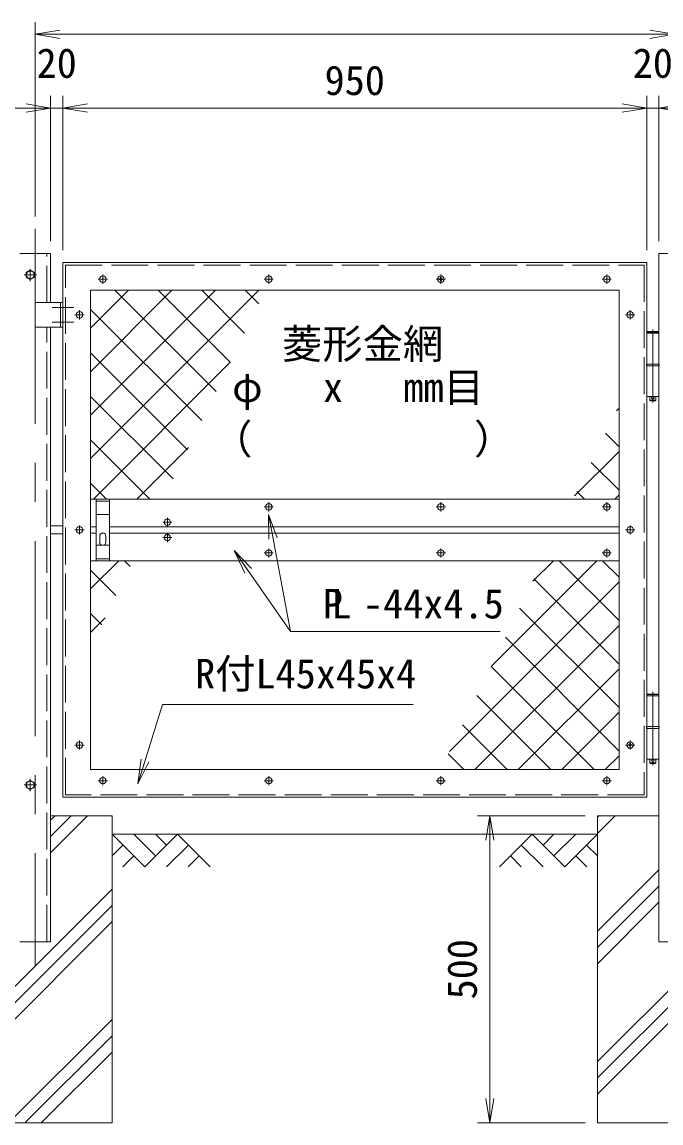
# Model space of a CAD drawing. Units: millimetres at full size. Extents: x -4200 to 4200, y -2970 to 2970.
# Drawn here: x -2648 to -1608, y -1039 to 753 of the extents above; entities that cross this region are included whole.
import ezdxf
from ezdxf.enums import TextEntityAlignment as Align

# ---------------------------------------------------------------- set-up
doc = ezdxf.new("R2010")
doc.units = ezdxf.units.MM
doc.header["$LTSCALE"] = 10
doc.linetypes.add('DASHED', pattern=[7.5, 6, -1.5])
doc.linetypes.add('USER1', pattern=[50.8, 31.75, -6.35, 6.35, -6.35])
for name, color, linetype, lineweight in [('0-1_D-STR3', 3, 'Continuous', 13), ('0-2_D-BMK', 2, 'USER1', 13), ('0-3_D-STR1', 1, 'Continuous', 18), ('0-4_D-STR-TXT', 7, 'Continuous', 13), ('0-5_D-STR4', 7, 'Continuous', 18), ('0-6_D-BGD', 7, 'Continuous', 18), ('0-7_D-STR-DIM', 7, 'Continuous', 13), ('0-8_0', 7, 'Continuous', 18), ('0-9_D-DCR-HCH', 7, 'Continuous', 13), ('0-A_D-STR2', 7, 'Continuous', 13)]:
    doc.layers.add(name, color=color, linetype=linetype, lineweight=lineweight)
doc.styles.add('ＭＳ ゴシック', font='')
doc.styles.get('ＭＳ ゴシック').set_extended_font_data('MS Gothic')

# ---------------------------------------------------------------- blocks, each defined once
blk = doc.blocks.new('_Open')
at = {"layer": '0-8_0'}
blk.add_line((-10, 1.667), (0, 0), dxfattribs=at)
blk.add_lwpolyline([(-10, -1.667), (0, 0), (-10, 0)], dxfattribs=at)

msp = doc.modelspace()

# ---------------------------------------------------------------- linework, layer by layer
at = {"layer": '0-1_D-STR3'}
for p, q in [((-1968.37, 333.98), (-1969.9, 334)), ((-1967.45, 335.23), (-1968.37, 334.76)), ((-1967.45, 333.5), (-1968.37, 333.98)), ((-1967.43, 335.25), (-1966.94, 336.17)), ((-1967.43, 333.48), (-1966.94, 332.56)), ((-1966.91, 337.72), (-1966.94, 336.17)), ((-1966.91, 331.02), (-1966.94, 332.56)), ((-1966.15, 337.72), (-1966.91, 337.72)), ((-1966.18, 331.02), (-1966.91, 331.02)), ((-1966.18, 337.72), (-1966.15, 336.17)), ((-1966.18, 331.02), (-1966.15, 332.56)), ((-1965.66, 335.25), (-1966.15, 336.17)), ((-1965.66, 333.48), (-1966.15, 332.56)), ((-1965.64, 335.23), (-1964.72, 334.76)), ((-1965.64, 333.5), (-1964.72, 333.98)), ((-1964.72, 334.76), (-1963.2, 334.73)), ((-1964.72, 333.98), (-1963.2, 334)), ((-1963.2, 334.73), (-1963.2, 334)), ((-1963.2, 334.73), (-1963.2, 334)), ((-2626.55, 294.37), (-2626.55, 258.37)), ((-2581.55, 296.37), (-2624.55, 296.37)), ((-2581.55, 296.37), (-2581.55, 256.37)), ((-2581.55, 256.37), (-2624.55, 256.37)), ((-1611.85, 246.37), (-1631.25, 246.37)), ((-1631.25, 246.37), (-1631.25, 196.37)), ((-1631.05, 248.37), (-1630.05, 249.37)), ((-1631.05, 248.37), (-1631.05, 246.37)), ((-1631.05, 248.37), (-1612.05, 248.37)), ((-1613.05, 249.37), (-1630.05, 249.37)), ((-1613.05, 249.37), (-1612.05, 248.37)), ((-1612.05, 248.37), (-1612.05, 246.37)), ((-1611.85, 246.37), (-1611.85, 196.37)), ((-1611.05, 196.37), (-1632.05, 196.37)), ((-1632.05, 196.37), (-1632.05, 193.37)), ((-1611.05, 193.37), (-1632.05, 193.37)), ((-1631.25, 193.37), (-1631.25, 143.37)), ((-1611.85, 193.37), (-1611.85, 143.37)), ((-1611.05, 196.37), (-1611.05, 193.37)), ((-1611.85, 143.37), (-1631.25, 143.37)), ((-1626.55, 143.37), (-1626.55, 137.37)), ((-1616.55, 143.37), (-1616.55, 137.37)), ((-1625.55, 136.37), (-1626.55, 137.37)), ((-1617.55, 136.37), (-1625.55, 136.37)), ((-2527.55, -23.63), (-2527.55, -123.63)), ((-2505.55, -23.63), (-2505.55, -123.63)), ((-2601.55, -67.13), (-2581.55, -67.13)), ((-2601.55, -80.13), (-2581.55, -80.13)), ((-2521.55, -93.63), (-2521.55, -83.63)), ((-2511.55, -93.63), (-2511.55, -83.63)), ((-1611.85, -343.63), (-1631.25, -343.63)), ((-1631.25, -343.63), (-1631.25, -393.63)), ((-1631.05, -341.63), (-1630.05, -340.63)), ((-1631.05, -341.63), (-1631.05, -343.63)), ((-1631.05, -341.63), (-1612.05, -341.63)), ((-1613.05, -340.63), (-1630.05, -340.63)), ((-1613.05, -340.63), (-1612.05, -341.63)), ((-1612.05, -341.63), (-1612.05, -343.63)), ((-1611.85, -343.63), (-1611.85, -393.63)), ((-1611.05, -393.63), (-1632.05, -393.63)), ((-1632.05, -393.63), (-1632.05, -396.63)), ((-1611.05, -393.63), (-1611.05, -396.63)), ((-1611.05, -396.63), (-1632.05, -396.63)), ((-1631.25, -396.63), (-1631.25, -446.63)), ((-1611.85, -396.63), (-1611.85, -446.63)), ((-1660.37, -424.02), (-1661.9, -424)), ((-1659.45, -422.77), (-1660.37, -423.24)), ((-1659.45, -424.5), (-1660.37, -424.02)), ((-1659.43, -422.75), (-1658.94, -421.83)), ((-1659.43, -424.52), (-1658.94, -425.44)), ((-1658.91, -420.28), (-1658.94, -421.83)), ((-1658.91, -426.98), (-1658.94, -425.44)), ((-1658.15, -420.28), (-1658.91, -420.28)), ((-1658.18, -426.98), (-1658.91, -426.98)), ((-1658.18, -420.28), (-1658.15, -421.83)), ((-1658.18, -426.98), (-1658.15, -425.44)), ((-1657.66, -422.75), (-1658.15, -421.83)), ((-1657.66, -424.52), (-1658.15, -425.44)), ((-1657.64, -422.77), (-1656.72, -423.24)), ((-1657.64, -424.5), (-1656.72, -424.02)), ((-1656.72, -423.24), (-1655.2, -423.27)), ((-1656.72, -424.02), (-1655.2, -424)), ((-1655.2, -423.27), (-1655.2, -424)), ((-1655.2, -423.27), (-1655.2, -424)), ((-1611.85, -446.63), (-1631.25, -446.63)), ((-1626.55, -446.63), (-1626.55, -452.63)), ((-1616.55, -446.63), (-1616.55, -452.63)), ((-1625.55, -453.63), (-1626.55, -452.63)), ((-1617.55, -453.63), (-1625.55, -453.63))]:
    msp.add_line(p, q, dxfattribs=at)
at = {"layer": '0-1_D-STR3', "linetype": 'DASHED'}
for p, q in [((-2585.55, 296.37), (-2585.55, 256.37)), ((-2505.55, -26.63), (-2527.55, -26.63)), ((-2505.55, -48.63), (-2527.55, -48.63)), ((-2527.55, -98.63), (-2505.55, -98.63)), ((-2505.55, -120.63), (-2527.55, -120.63))]:
    msp.add_line(p, q, dxfattribs=at)
at = {"layer": '0-1_D-STR3'}
for points in [[(-2628.05, 345.12), (-2634.55, 348.87), (-2641.05, 345.12), (-2641.05, 337.61), (-2634.55, 333.86), (-2628.05, 337.61)], [(-2628.05, -484.88), (-2634.55, -481.13), (-2641.05, -484.88), (-2641.05, -492.39), (-2634.55, -496.14), (-2628.05, -492.39)]]:
    msp.add_lwpolyline(points, close=True, dxfattribs=at)
for points in [[(-1968.37, 334.76), (-1969.9, 334.73), (-1969.9, 334)], [(-1617.55, 136.37), (-1616.55, 137.37), (-1626.55, 137.37)], [(-1660.37, -423.24), (-1661.9, -423.27), (-1661.9, -424)], [(-1617.55, -453.63), (-1616.55, -452.63), (-1626.55, -452.63)]]:
    msp.add_lwpolyline(points, dxfattribs=at)
for centre, radius in [((-2634.55, 341.37), 6.25), ((-2516.55, 334.37), 5.25), ((-2246.55, 334.37), 5.25), ((-1966.55, 334.37), 5.25), ((-1696.55, 334.37), 5.25), ((-2554.55, 276.37), 5.25), ((-1658.55, 276.37), 5.25), ((-1621.55, 141.37), 2), ((-2246.55, -36.13), 5.25), ((-1966.55, -36.13), 5.25), ((-1696.55, -36.13), 5.25), ((-2554.55, -73.63), 5.25), ((-2411.55, -61.13), 5.25), ((-1658.55, -73.63), 5.25), ((-2411.55, -86.13), 5.25), ((-2246.55, -111.13), 5.25), ((-1966.55, -111.13), 5.25), ((-1696.55, -111.13), 5.25), ((-2554.55, -423.63), 5.25), ((-1658.55, -423.63), 5.25), ((-1621.55, -448.63), 2), ((-2634.55, -488.63), 6.25), ((-2516.55, -481.63), 5.25), ((-2246.55, -481.63), 5.25), ((-1966.55, -481.63), 5.25), ((-1696.55, -481.63), 5.25)]:
    msp.add_circle(centre, radius, dxfattribs=at)
for centre, radius, start, end in [((-2624.55, 294.37), 2, 90, 180), ((-2624.55, 258.37), 2, 180, 270), ((-2516.55, -83.63), 5, 0.00035, 180.00001), ((-2516.55, -93.63), 5, 180.00002, 0.00001)]:
    msp.add_arc(centre, radius, start, end, dxfattribs=at)
at = {"layer": '0-2_D-BMK'}
for p, q in [((-2626.55, 416.37), (-2626.55, -783.63)), ((-2624.55, 341.37), (-2644.55, 341.37)), ((-2634.55, 351.37), (-2634.55, 331.37)), ((-2516.55, 341.81), (-2516.55, 326.93)), ((-2246.55, 341.81), (-2246.55, 326.93)), ((-1966.55, 341.81), (-1966.55, 326.93)), ((-1696.55, 341.81), (-1696.55, 326.93)), ((-2509.11, 334.37), (-2523.99, 334.37)), ((-2239.11, 334.37), (-2253.99, 334.37)), ((-1959.11, 334.37), (-1973.99, 334.37)), ((-1689.11, 334.37), (-1703.99, 334.37)), ((-2599.15, 288.37), (-2563.95, 288.37)), ((-2547.11, 276.37), (-2561.99, 276.37)), ((-2554.55, 283.81), (-2554.55, 268.93)), ((-1651.11, 276.37), (-1665.99, 276.37)), ((-1658.55, 283.81), (-1658.55, 268.93)), ((-2599.15, 264.37), (-2563.95, 264.37)), ((-1621.55, 252.77), (-1621.55, 133.61)), ((-2246.55, -28.69), (-2246.55, -43.57)), ((-1966.55, -28.69), (-1966.55, -43.57)), ((-1696.55, -28.69), (-1696.55, -43.57)), ((-2411.55, -53.69), (-2411.55, -68.57)), ((-2239.11, -36.13), (-2253.99, -36.13)), ((-1959.11, -36.13), (-1973.99, -36.13)), ((-1689.11, -36.13), (-1703.99, -36.13)), ((-2554.55, -66.19), (-2554.55, -81.07)), ((-2404.11, -61.13), (-2418.99, -61.13)), ((-1658.55, -66.19), (-1658.55, -81.07)), ((-2547.11, -73.63), (-2561.99, -73.63)), ((-2404.11, -86.13), (-2418.99, -86.13)), ((-2411.55, -78.69), (-2411.55, -93.57)), ((-1651.11, -73.63), (-1665.99, -73.63)), ((-2246.55, -103.69), (-2246.55, -118.57)), ((-1966.55, -103.69), (-1966.55, -118.57)), ((-1696.55, -103.69), (-1696.55, -118.57)), ((-2239.11, -111.13), (-2253.99, -111.13)), ((-1959.11, -111.13), (-1973.99, -111.13)), ((-1689.11, -111.13), (-1703.99, -111.13)), ((-1621.55, -337.23), (-1621.55, -456.39)), ((-2547.11, -423.63), (-2561.99, -423.63)), ((-2554.55, -416.19), (-2554.55, -431.07)), ((-1651.11, -423.63), (-1665.99, -423.63)), ((-1658.55, -416.19), (-1658.55, -431.07)), ((-2634.55, -478.63), (-2634.55, -498.63)), ((-2509.11, -481.63), (-2523.99, -481.63)), ((-2516.55, -474.19), (-2516.55, -489.07)), ((-2239.11, -481.63), (-2253.99, -481.63)), ((-2246.55, -474.19), (-2246.55, -489.07)), ((-1959.11, -481.63), (-1973.99, -481.63)), ((-1966.55, -474.19), (-1966.55, -489.07)), ((-1689.11, -481.63), (-1703.99, -481.63)), ((-1696.55, -474.19), (-1696.55, -489.07)), ((-2624.55, -488.63), (-2644.55, -488.63))]:
    msp.add_line(p, q, dxfattribs=at)
at = {"layer": '0-3_D-STR1'}
for p, q in [((-2601.55, 376.37), (-2651.55, 376.37)), ((-2601.55, 296.37), (-2601.55, 376.37)), ((-2536.55, 316.37), (-1676.55, 316.37)), ((-2536.55, -463.63), (-2536.55, 316.37)), ((-1676.55, 316.37), (-1676.55, -463.63)), ((-2601.55, -743.63), (-2601.55, 256.37)), ((-1676.55, -23.63), (-2536.55, -23.63)), ((-2527.54, -68.63), (-2536.55, -68.63)), ((-1676.55, -68.63), (-2505.54, -68.63)), ((-2527.54, -78.63), (-2536.55, -78.63)), ((-1676.55, -78.63), (-2505.54, -78.63)), ((-1676.55, -123.63), (-2536.55, -123.63)), ((-1676.55, -463.63), (-2536.55, -463.63)), ((-2536.55, -463.63), (-1676.55, -463.63)), ((-2651.55, -743.63), (-2601.55, -743.63))]:
    msp.add_line(p, q, dxfattribs=at)
at = {"layer": '0-3_D-STR1', "linetype": 'DASHED'}
for p, q in [((-2607.55, 296.37), (-2607.55, 376.37)), ((-2577.55, -504.63), (-2577.55, 357.37)), ((-2607.55, -743.63), (-2607.55, 256.37)), ((-1635.55, -504.63), (-2577.55, -504.63))]:
    msp.add_line(p, q, dxfattribs=at)
at = {"layer": '0-3_D-STR1'}
for points in [[(-1561.55, -743.63), (-1611.55, -743.63), (-1611.55, 376.37), (-1561.55, 376.37)], [(-1631.55, 361.37), (-1631.55, -508.63), (-2581.55, -508.63), (-2581.55, 361.37)]]:
    msp.add_lwpolyline(points, close=True, dxfattribs=at)
at = {"layer": '0-3_D-STR1', "linetype": 'DASHED'}
msp.add_lwpolyline([(-2577.55, 357.37), (-1635.55, 357.37), (-1635.55, -504.63)], dxfattribs=at)
at = {"layer": '0-4_D-STR-TXT'}
msp.add_line((-2211.02, -239.04), (-2246.66, -50.29), dxfattribs=at)
for points in [[(-1870, -239.04), (-2211.02, -239.04), (-2301.81, -108.75)], [(-2011.42, -357.51), (-2419.45, -357.51), (-2459.08, -485.01)]]:
    msp.add_lwpolyline(points, dxfattribs=at)
at = {"layer": '0-5_D-STR4'}
for p, q in [((-2601.55, -538.63), (-2501.55, -538.63)), ((-2501.55, -538.63), (-2501.55, -1038.63)), ((-1711.55, -538.63), (-1711.55, -1038.63)), ((-1711.55, -538.63), (-1611.55, -538.63)), ((-1711.55, -1038.63), (-1461.55, -1038.63))]:
    msp.add_line(p, q, dxfattribs=at)
msp.add_lwpolyline([(-2751.55, -538.63), (-2751.55, -1038.63), (-2501.55, -1038.63)], dxfattribs=at)
at = {"layer": '0-6_D-BGD'}
msp.add_line((-2501.55, -568.63), (-1711.55, -568.63), dxfattribs=at)
at = {"layer": '0-7_D-STR-DIM'}
for p, q in [((-2626.55, 436.37), (-2626.55, 752.86)), ((-2626.55, 732.86), (-1586.55, 732.86)), ((-2601.55, 396.37), (-2601.55, 632.86)), ((-2581.55, 381.37), (-2581.55, 632.86)), ((-2581.55, 381.37), (-2581.55, 632.86)), ((-1631.55, 381.37), (-1631.55, 632.86)), ((-1631.55, 381.37), (-1631.55, 632.86)), ((-1611.55, 396.37), (-1611.55, 632.86)), ((-2641.55, 612.86), (-2681.55, 612.86)), ((-2581.55, 612.86), (-2601.55, 612.86)), ((-1631.55, 612.86), (-2581.55, 612.86)), ((-2541.55, 612.86), (-2501.55, 612.86)), ((-1671.55, 612.86), (-1711.55, 612.86)), ((-1611.55, 612.86), (-1631.55, 612.86)), ((-1731.55, -538.63), (-1906.76, -538.63)), ((-1886.76, -538.63), (-1886.76, -1038.63)), ((-1731.55, -1038.63), (-1906.76, -1038.63))]:
    msp.add_line(p, q, dxfattribs=at)
at = {"layer": '0-9_D-DCR-HCH'}
for p, q in [((-2601.55, -598.88), (-2541.3, -538.63)), ((-2601.55, -572.36), (-2567.81, -538.63)), ((-2601.55, -545.85), (-2594.33, -538.63)), ((-1711.55, -567.41), (-1682.77, -538.63)), ((-1711.55, -540.89), (-1709.29, -538.63)), ((-2448.33, -621.84), (-2501.55, -568.63)), ((-2430.6, -604.11), (-2466.07, -568.63)), ((-2395.12, -568.63), (-2448.33, -621.84)), ((-2412.77, -586.46), (-2430.6, -568.63)), ((-2395.12, -568.63), (-2341.91, -621.84)), ((-1817.97, -568.63), (-1871.18, -621.84)), ((-1817.97, -568.63), (-1764.76, -621.84)), ((-1800.23, -586.37), (-1782.5, -568.63)), ((-1782.5, -604.11), (-1747.02, -568.63)), ((-1764.76, -621.84), (-1711.55, -568.63)), ((-2483.81, -586.37), (-2501.55, -604.03)), ((-2377.38, -586.37), (-2413.02, -621.84)), ((-1835.71, -586.37), (-1800.07, -621.84)), ((-1729.28, -586.37), (-1711.55, -604.03)), ((-2466.07, -604.11), (-2483.89, -621.84)), ((-2359.65, -604.11), (-2377.47, -621.84)), ((-1853.44, -604.11), (-1835.63, -621.84)), ((-1747.02, -604.11), (-1729.2, -621.84)), ((-1711.55, -726.51), (-1611.55, -626.51)), ((-2751.55, -907.98), (-2501.55, -657.98)), ((-1711.55, -753.02), (-1611.55, -653.02)), ((-1711.55, -779.54), (-1611.55, -679.54)), ((-2751.55, -934.5), (-2501.55, -684.5)), ((-1711.55, -938.64), (-1461.55, -688.64)), ((-2751.55, -961.01), (-2501.55, -711.01)), ((-1711.55, -965.16), (-1461.55, -715.16)), ((-1711.55, -991.67), (-1461.55, -741.67)), ((-2670.07, -1038.63), (-2501.55, -870.11)), ((-2643.55, -1038.63), (-2501.55, -896.63)), ((-2617.03, -1038.63), (-2501.55, -923.14))]:
    msp.add_line(p, q, dxfattribs=at)
at = {"layer": '0-A_D-STR2'}
for p, q in [((-2536.55, 254.6), (-2474.78, 316.37)), ((-2536.55, 183.89), (-2404.07, 316.37)), ((-2536.55, 113.18), (-2333.35, 316.37)), ((-2536.55, 42.47), (-2262.64, 316.37)), ((-2332.39, 151.74), (-2497.02, 316.37)), ((-2309.13, 199.2), (-2426.3, 316.37)), ((-2285.88, 246.65), (-2355.59, 316.37)), ((-2262.63, 294.11), (-2284.88, 316.37)), ((-2355.64, 104.28), (-2536.55, 285.19)), ((-2378.9, 56.83), (-2536.55, 214.48)), ((-2531.93, -23.63), (-2309.16, 199.14)), ((-2402.15, 9.37), (-2536.55, 143.77)), ((-1680.93, 120.26), (-1676.55, 124.65)), ((-2439.86, -23.63), (-2536.55, 73.06)), ((-1676.55, 61.58), (-1698.79, 83.82)), ((-2461.22, -23.63), (-2377.1, 60.49)), ((-1748.87, -18.39), (-1676.55, 53.94)), ((-1676.55, -9.13), (-1722.04, 36.37)), ((-2510.57, -23.63), (-2536.55, 2.34)), ((-1732.75, -23.63), (-1745.29, -11.09)), ((-1683.41, -23.63), (-1676.55, -16.77)), ((-2536.55, -169.67), (-2490.51, -123.63)), ((-2471.91, -133), (-2481.28, -123.63)), ((-1884.75, -295.68), (-1712.69, -123.63)), ((-1816.81, -157.04), (-1783.41, -123.63)), ((-1676.55, -221.26), (-1774.17, -123.63)), ((-1676.55, -150.55), (-1703.46, -123.63)), ((-2495.16, -180.46), (-2536.55, -139.08)), ((-1952.68, -434.33), (-1676.55, -158.19)), ((-1676.55, -291.97), (-1815.06, -153.46)), ((-2518.42, -227.92), (-2536.55, -209.79)), ((-1676.55, -362.68), (-1838.31, -200.92)), ((-2536.55, -240.38), (-2512.97, -216.8)), ((-1911.27, -463.63), (-1676.55, -228.91)), ((-1676.55, -433.39), (-1861.56, -248.37)), ((-1717.02, -463.63), (-1884.82, -295.83)), ((-1840.56, -463.63), (-1676.55, -299.62)), ((-1787.73, -463.63), (-1908.07, -343.29)), ((-1769.85, -463.63), (-1676.55, -370.33)), ((-1858.44, -463.63), (-1931.33, -390.74)), ((-1929.15, -463.63), (-1954.58, -438.2)), ((-1699.14, -463.63), (-1676.55, -441.04))]:
    msp.add_line(p, q, dxfattribs=at)

# ---------------------------------------------------------------- block references
at = {"layer": '0-4_D-STR-TXT', "xscale": 4, "yscale": 4}
for p, rotation in [((-2247.03, -48.33), 100.69123), ((-2302.95, -107.11), 124.86903), ((-2459.67, -486.92), 252.73639)]:
    msp.add_blockref('_Open', p, dxfattribs=dict(at, rotation=rotation))
at = {"layer": '0-7_D-STR-DIM', "xscale": 4, "yscale": 4}
for p, rotation in [((-2626.55, 732.86), 180), ((-2581.55, 612.86), 180), ((-2581.55, 612.86), 180), ((-1611.55, 612.86), 180), ((-1886.76, -538.63), 90), ((-1886.76, -1038.63), 270)]:
    msp.add_blockref('_Open', p, dxfattribs=dict(at, rotation=rotation))
for p in [(-1586.55, 732.86), (-2601.55, 612.86), (-1631.55, 612.86), (-1631.55, 612.86)]:
    msp.add_blockref('_Open', p, dxfattribs=at)

# ---------------------------------------------------------------- texts
at = {"layer": '0-4_D-STR-TXT', "style": 'ＭＳ ゴシック'}
for s, p in [('菱形金網', (-2225, 190.65)), ('φ   x   mm目', (-2306.21, 120.21)), ('（\u3000\u3000   \u3000\u3000）', (-2338.7, 35.74)), ('P -44x4.5', (-2158.58, -232.04)), ('L', (-2144.73, -232.04)), ('R付L45x45x4', (-2366.5, -345.93))]:
    msp.add_text(s, height=48.09, dxfattribs=at).set_placement(p, align=Align.BOTTOM_LEFT)
at = {"layer": '0-7_D-STR-DIM', "style": 'ＭＳ ゴシック'}
for s, p in [('20', (-2624.3, 647.61)), ('20', (-1654.3, 647.61)), ('950', (-2155.68, 619.61))]:
    msp.add_text(s, height=48.09, dxfattribs=at).set_placement(p, align=Align.BOTTOM_LEFT)
msp.add_text('500', height=48.09, rotation=90, dxfattribs=at).set_placement((-1893.51, -837.52), align=Align.BOTTOM_LEFT)

doc.saveas('drawing.dxf')
